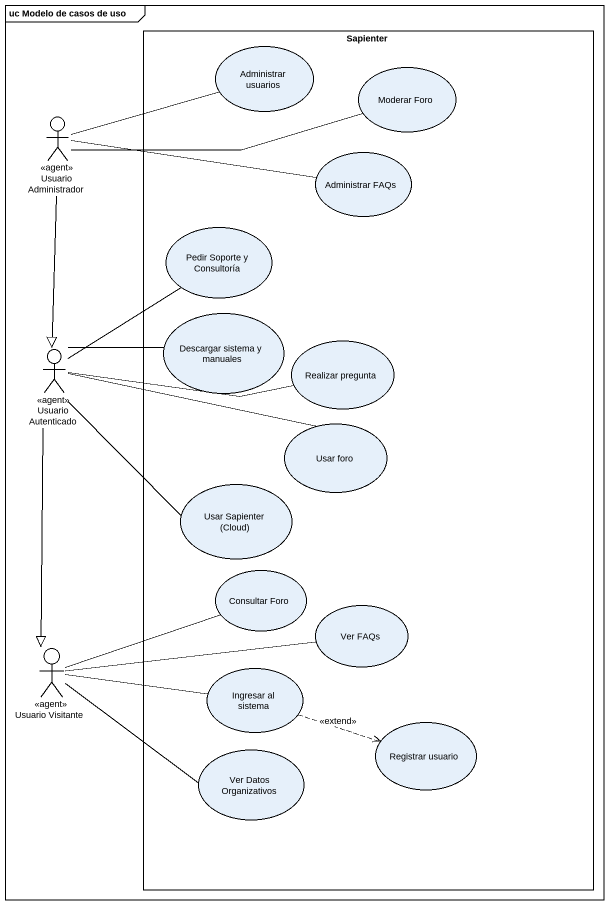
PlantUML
@startuml
mainframe uc Modelo de casos de uso
rectangle Sapienter {
  usecase "Administrar usuarios" as Administrar_usuarios
  usecase "Moderar Foro" as Moderar_Foro
  usecase "Administrar FAQs" as Administrar_FAQs
  usecase "Pedir Soporte y Consultoría" as Pedir_Soporte_y_Consultoría
  usecase "Descargar sistema y manuales" as Descargar_sistema_y_manuales
  usecase "Realizar pregunta" as Realizar_pregunta
  usecase "Usar foro" as Usar_foro
  usecase "Usar Sapienter (Cloud)" as Usar_Sapienter_Cloud
  usecase "Consultar Foro" as Consultar_Foro
  usecase "Ver FAQs" as Ver_FAQs
  usecase "Ingresar al sistema" as Ingresar_al_sistema
  usecase "Registrar usuario" as Registrar_usuario
  usecase "Ver Datos Organizativos" as Ver_Datos_Organizativos
}
actor "Usuario Administrador" as Usuario_Administrador <<agent>>
actor "Usuario Autenticado" as Usuario_Autenticado <<agent>>
actor "Usuario Visitante" as Usuario_Visitante <<agent>>
Usuario_Administrador -right- Administrar_usuarios
Usuario_Administrador -right- Moderar_Foro
Usuario_Administrador -right- Administrar_FAQs
Usuario_Administrador --|> Usuario_Autenticado
Usuario_Autenticado -up- Pedir_Soporte_y_Consultoría
Usuario_Autenticado -right- Descargar_sistema_y_manuales
Usuario_Autenticado -right- Realizar_pregunta
Usuario_Autenticado -right- Usar_foro
Usuario_Autenticado -- Usar_Sapienter_Cloud
Usuario_Autenticado --|> Usuario_Visitante
Usuario_Visitante -right- Consultar_Foro
Usuario_Visitante -right- Ver_FAQs
Usuario_Visitante -right- Ingresar_al_sistema
Usuario_Visitante -right- Ver_Datos_Organizativos
Ingresar_al_sistema .right.> Registrar_usuario : <<extend>>
@enduml
